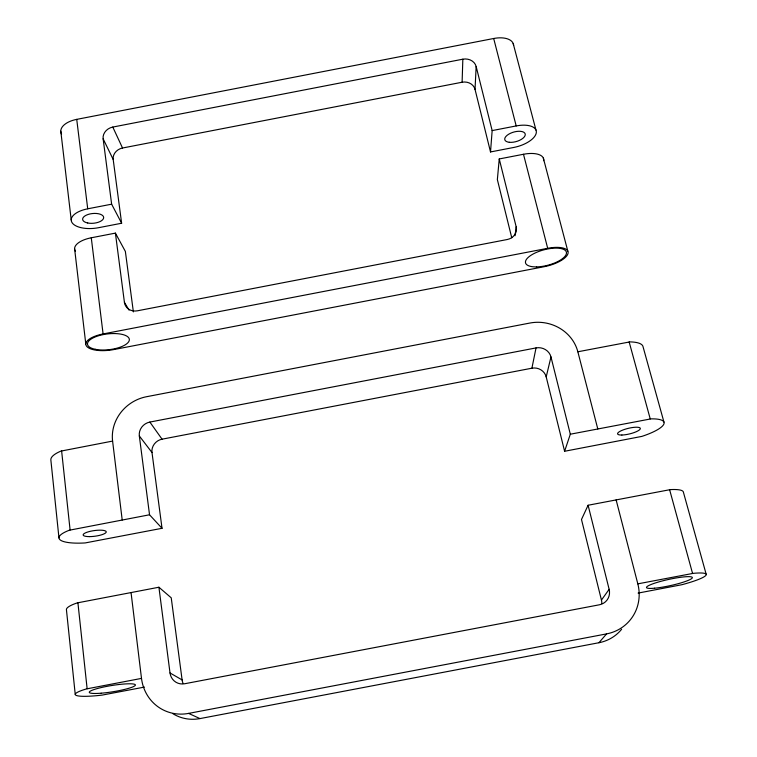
<?xml version="1.0" encoding="UTF-8"?>
<svg xmlns="http://www.w3.org/2000/svg" width="757" height="757" viewBox="0 0 757 757"><rect width="100%" height="100%" fill="white"/><g stroke="black" fill="none" stroke-linecap="round" stroke-linejoin="round"><path stroke-width="1.14" d="M490.517 151.949L492.154 130.592L516.198 125.936A22 10.191 -16 0 1 536.316 132.57A22 10.191 -16 0 1 513.823 147.445L490.517 151.949L475.027 89.373A10.901 9.472 -2.3 0 0 462.111 82.229L462.839 59.197L112.793 127.062A11.213 9.661 -21 0 0 103.132 138.805L111.639 204.182L121.631 223.239L98.438 227.725A21.944 10.134 -5.5 0 1 71.887 222.369A21.944 10.134 -5.5 0 1 87.717 208.809L111.639 204.182M475.027 89.373L476.153 66.502A11.241 9.699 -2.5 0 0 462.839 59.197M543.649 160.683A22.19 9.832 -15.7 0 0 523.484 154.267L499.242 158.951L497.358 179.608L511.76 237.783M515.034 235.739L516.179 226.835L499.242 158.951M162.026 528.301L149.536 514.779L69.426 530.203A35.863 8.743 -7.8 0 0 85.21 542.93L162.026 528.301L151.996 452.535A11.923 11.109 -34.7 0 1 162.055 439.183L531.906 368.205L536.032 347.917A12.481 11.592 10.2 0 1 550.973 356.935L570.314 434.215L564.608 451.267L641.841 436.401A35.986 8.791 -13.6 0 0 663.719 424.374A35.986 8.791 -13.6 0 0 650.954 418.867L570.314 434.215M564.608 451.267L546.204 376.91L550.973 356.935M706.158 574.213L683.287 491.776A36.696 7.154 -13 0 0 670.352 489.609L588.094 505.25L581.49 519.482L601.437 600.074A13.011 12.339 40.7 0 1 601.815 603.367M601.437 600.074L609.139 589.315L588.094 505.25M173.031 713.794A41.73 39.459 -63.2 0 0 199.971 718.592L598.91 642.731L606.575 633.893A43.792 41.446 39.1 0 0 637.82 583.855L616.122 499.894M663.946 422.075L642.892 346.195A35.219 10.503 -14.3 0 0 629.862 341.899L577.846 351.778A40.13 37.273 10.2 0 0 529.9 323.04L146.498 396.725A40.026 37.102 -33.9 0 0 112.594 441.085L60.957 451.096A35.106 10.437 -7.1 0 0 50.842 459.821L58.961 537.886M182.957 683.117A12.983 12.273 -63.1 0 1 182.106 679.918L171.233 597.822L158.913 587.233L77.205 602.903A36.573 7.106 -8.4 0 0 66.417 609.584L75.236 694.377M199.971 718.592L188.597 713.397A43.688 41.228 -61.6 0 1 141.502 678.395L86.421 688.936A37.415 5.081 -9.1 0 0 102.1 695.106L144.483 687.082M61.563 134.074A21.376 11.185 -4.5 0 1 76.731 119.369L493.687 38.493A21.433 11.241 -17 0 1 513.615 45.411M121.631 223.239L113.19 159.462A10.872 9.434 -21.2 0 1 122.53 148.012L462.111 82.229M75.34 251.144A22.133 9.784 -5.8 0 1 91.275 237.783L115.405 233.118L125.369 251.438L133.374 311.903M103.094 333.951L547.689 248.305A22.805 8.592 -14.8 0 1 568.062 253.245A22.805 8.592 -14.8 0 1 544.226 266.701L113.711 349.583A22.748 8.545 -6.7 0 1 86.43 345.996A22.748 8.545 -6.7 0 1 103.094 333.951L91.275 237.783M149.536 514.779L139.326 435.956A12.453 11.544 -33.9 0 1 149.867 422.065L536.032 347.917M637.82 583.855L693.298 573.342A37.547 5.119 -12.3 0 1 705.656 575.623A37.547 5.119 -12.3 0 1 681.906 584.707L638.113 593.091M188.597 713.397L606.575 633.893M158.913 587.233L170.013 672.964L182.106 679.918M139.326 435.956L151.996 452.535M149.867 422.065L162.055 439.183M115.405 233.118L124.422 302.365L129.069 310.133M103.132 138.805L113.19 159.462M112.793 127.062L122.53 148.012M629.152 341.927L650.235 418.914M669.614 489.684L692.56 573.428M513.18 43.49L535.965 130.072M543.337 158.099L567.816 251.135M577.846 351.778L597.793 428.954M493.687 38.493L516.198 125.936M523.484 154.267L547.689 248.305M476.153 66.502L492.154 130.592M76.731 119.369L87.717 208.809M112.594 441.085L122.208 520.012M131.046 592.551L141.502 678.395M60.797 131.216L71.215 219.927M74.593 248.656L85.796 343.962M61.61 450.869L70.098 529.995M77.905 602.704L87.131 688.747M516.179 226.835A11.828 10.664 2.4 0 1 507.209 239.524L137.339 310.815A11.8 10.626 -26 0 1 124.422 302.365M531.906 368.205A11.951 11.166 11.1 0 1 546.204 376.91M621.639 629.237A41.824 39.657 40.7 0 1 598.91 642.731M609.139 589.315A13.626 12.897 39.1 0 1 599.402 604.786L184.661 683.751A13.588 12.822 -61.6 0 1 170.013 672.964M536.533 266.899A21.12 7.949 -14.8 0 0 566.463 252.554A21.12 7.949 -14.8 0 0 534.887 253.112A21.12 7.949 -14.8 0 0 536.533 266.899M95.231 349.289A21.064 7.911 -6.7 0 0 129.097 340.953A21.064 7.911 -6.7 0 0 100.927 335.105A21.064 7.911 -6.7 0 0 95.231 349.289M87.689 222.984A10.56 4.883 -5.5 0 0 103.671 217.685A10.56 4.883 -5.5 0 0 88.077 214.468A10.56 4.883 -5.5 0 0 87.689 222.984M509.31 142.288A10.589 4.902 -16 0 0 525.244 134.878A10.589 4.902 -16 0 0 510.426 133.298A10.589 4.902 -16 0 0 509.31 142.288M654.559 588.208A23.458 3.198 -12.3 0 0 691.993 578.291A23.458 3.198 -12.3 0 0 661.798 581.083A23.458 3.198 -12.3 0 0 654.559 588.208M101.135 693.204A23.382 3.179 -9.1 0 0 135.399 684.943A23.382 3.179 -9.1 0 0 100.407 687.753A23.382 3.179 -9.1 0 0 101.135 693.204M621.894 435.029A11.696 2.858 -13.6 0 0 640.223 428.992A11.696 2.858 -13.6 0 0 624.771 429.342A11.696 2.858 -13.6 0 0 621.894 435.029M89.26 536.618A11.658 2.839 -7.8 0 0 106.245 531.802A11.658 2.839 -7.8 0 0 88.597 531.745A11.658 2.839 -7.8 0 0 89.26 536.618"/></g></svg>
